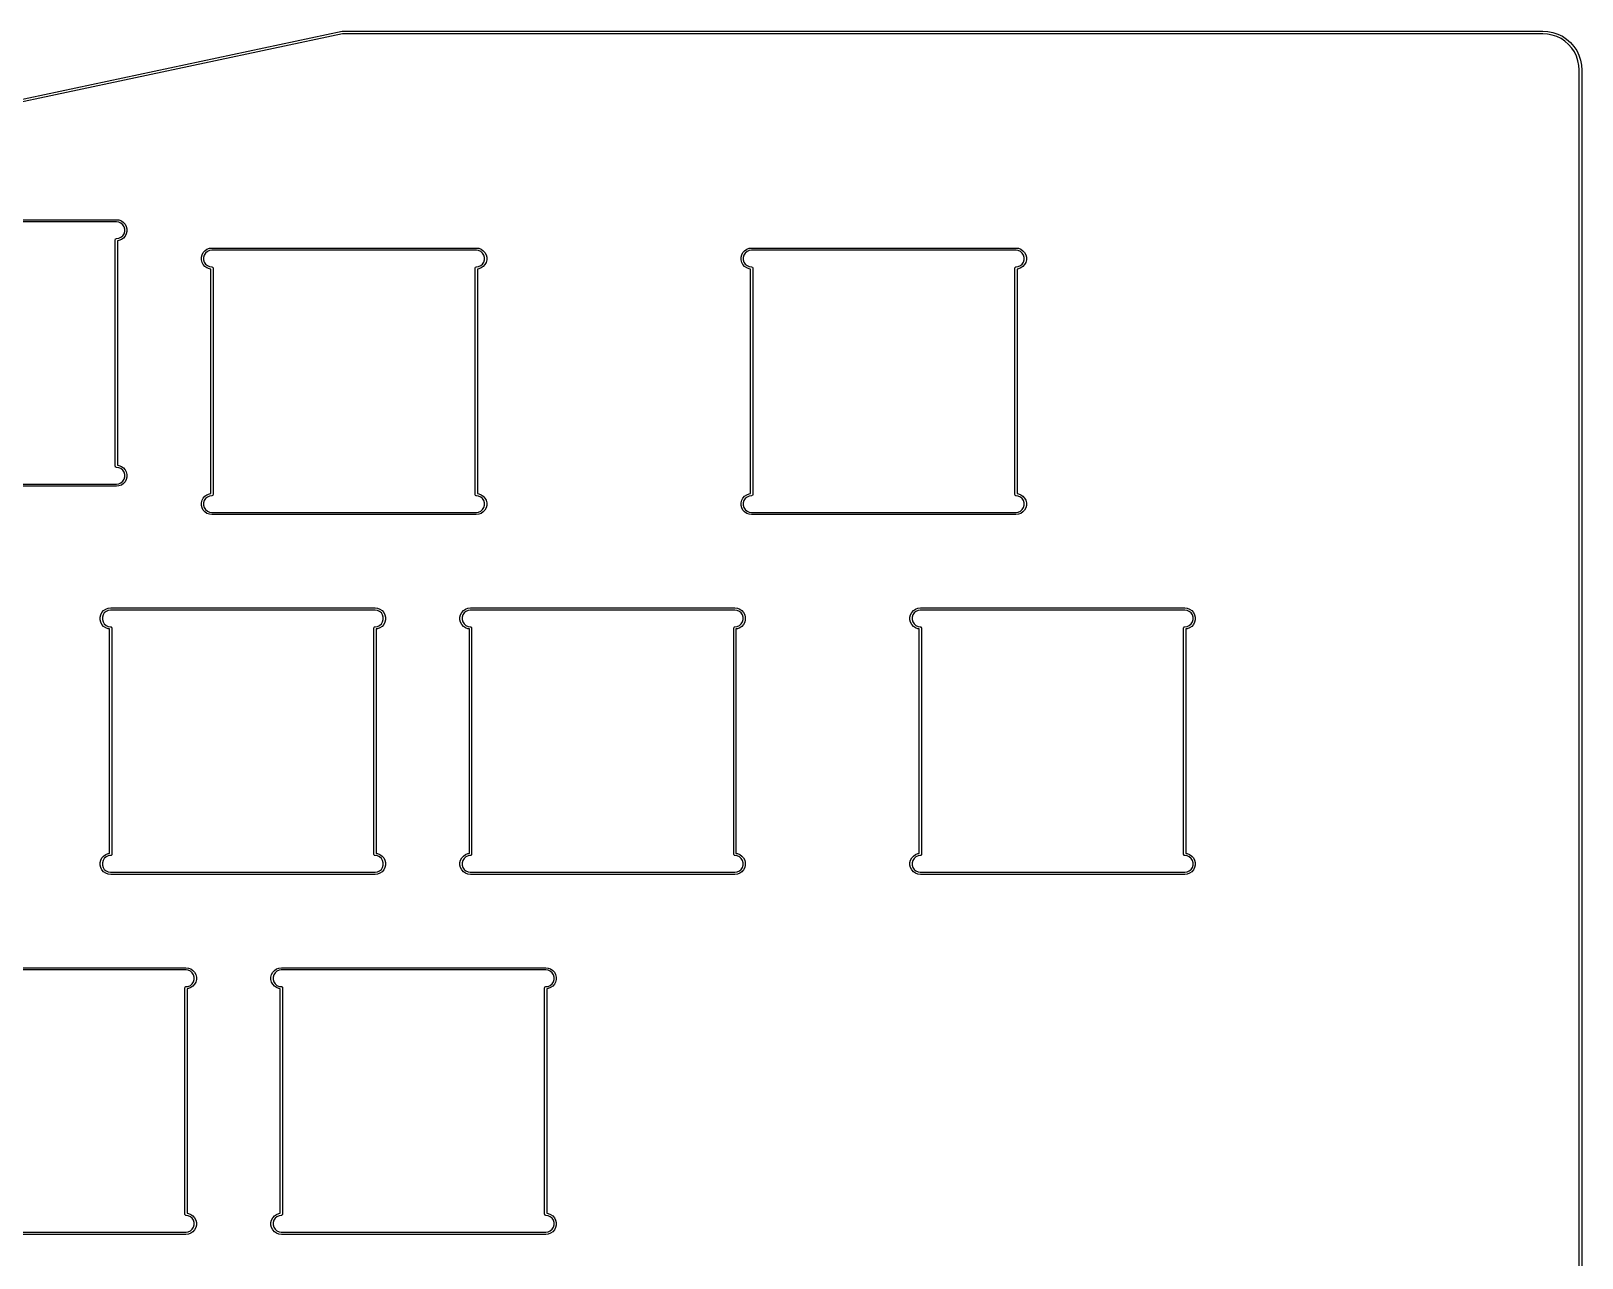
# Model space of a CAD drawing. Extents: x 11 to 430, y -338 to -15.
# Drawn here: x 347.5 to 429.6, y -276.4 to -211.4 of the extents above; entities that cross this region are included whole.
import ezdxf

# ---------------------------------------------------------------- set-up
doc = ezdxf.new("R2010")
doc.units = 0
doc.layers.add('BLACK', color=7, linetype='CONTINUOUS')

msp = doc.modelspace()

# ---------------------------------------------------------------- linework, layer by layer
at = {"layer": 'BLACK', "linetype": 'CONTINUOUS'}
for p, q in [((255.997, -234.368), (363.934, -211.427)), ((363.958, -211.575), (256.029, -234.515)), ((363.934, -211.427), (363.947, -211.426)), ((363.947, -211.426), (363.95, -211.425)), ((363.95, -211.425), (427.5, -211.425)), ((427.5, -211.575), (363.958, -211.575)), ((427.5, -211.425), (427.771, -211.443)), ((427.511, -211.572), (427.5, -211.575)), ((427.752, -211.587), (427.511, -211.572)), ((427.999, -211.637), (427.752, -211.587)), ((427.771, -211.443), (428.037, -211.496)), ((428.238, -211.718), (427.999, -211.637)), ((428.037, -211.496), (428.294, -211.583)), ((428.465, -211.829), (428.238, -211.718)), ((428.294, -211.583), (428.537, -211.703)), ((428.674, -211.97), (428.465, -211.829)), ((428.537, -211.703), (428.763, -211.854)), ((428.763, -211.854), (428.967, -212.033)), ((428.864, -212.136), (428.674, -211.97)), ((429.03, -212.326), (428.864, -212.136)), ((428.967, -212.033), (429.146, -212.237)), ((429.171, -212.535), (429.03, -212.326)), ((429.146, -212.237), (429.297, -212.462)), ((429.282, -212.762), (429.171, -212.535)), ((429.297, -212.462), (429.417, -212.706)), ((429.363, -213.001), (429.282, -212.762)), ((429.413, -213.248), (429.363, -213.001)), ((429.428, -213.483), (429.413, -213.248)), ((429.417, -212.706), (429.504, -212.963)), ((429.425, -213.5), (429.428, -213.483)), ((429.425, -317.5), (429.425, -213.5)), ((429.504, -212.963), (429.557, -213.229)), ((429.557, -213.229), (429.575, -213.5)), ((429.575, -213.5), (429.575, -317.5)), ((337.987, -221.412), (351.982, -221.412)), ((351.982, -221.532), (337.987, -221.532)), ((351.982, -221.412), (352.116, -221.428)), ((351.99, -221.529), (351.982, -221.532)), ((352.107, -221.545), (351.99, -221.529)), ((352.222, -221.598), (352.107, -221.545)), ((352.116, -221.428), (352.242, -221.476)), ((352.318, -221.681), (352.222, -221.598)), ((352.242, -221.476), (352.353, -221.553)), ((352.386, -221.787), (352.318, -221.681)), ((352.353, -221.553), (352.443, -221.654)), ((352.443, -221.654), (352.505, -221.773)), ((351.922, -222.472), (351.932, -222.447)), ((351.922, -234.467), (351.922, -222.472)), ((351.932, -222.447), (351.939, -222.429)), ((351.939, -222.429), (351.957, -222.422)), ((351.939, -222.429), (351.939, -222.429)), ((351.939, -222.429), (351.939, -222.429)), ((351.957, -222.422), (351.982, -222.412)), ((351.982, -222.412), (351.982, -222.412)), ((351.982, -222.412), (351.99, -222.415)), ((351.99, -222.415), (352.107, -222.398)), ((352.116, -222.516), (352.042, -222.525)), ((352.042, -222.525), (352.042, -234.415)), ((352.107, -222.398), (352.222, -222.346)), ((352.242, -222.468), (352.116, -222.516)), ((352.222, -222.346), (352.318, -222.263)), ((352.353, -222.391), (352.242, -222.468)), ((352.318, -222.263), (352.386, -222.157)), ((352.443, -222.29), (352.353, -222.391)), ((352.422, -221.909), (352.386, -221.787)), ((352.386, -222.157), (352.422, -222.035)), ((352.422, -222.035), (352.422, -221.909)), ((352.505, -222.17), (352.443, -222.29)), ((352.505, -221.773), (352.538, -221.904)), ((352.538, -222.039), (352.505, -222.17)), ((352.538, -221.904), (352.538, -222.039)), ((356.481, -223.405), (356.513, -223.274)), ((356.513, -223.274), (356.576, -223.154)), ((356.576, -223.154), (356.665, -223.053)), ((356.632, -223.288), (356.596, -223.409)), ((356.701, -223.181), (356.632, -223.288)), ((356.665, -223.053), (356.776, -222.976)), ((356.796, -223.098), (356.701, -223.181)), ((356.776, -222.976), (356.902, -222.929)), ((356.911, -223.046), (356.796, -223.098)), ((356.902, -222.929), (357.037, -222.912)), ((357.028, -223.029), (356.911, -223.046)), ((357.037, -223.032), (357.028, -223.029)), ((357.037, -222.912), (357.037, -222.912)), ((357.037, -222.912), (371.032, -222.912)), ((371.032, -223.032), (357.037, -223.032)), ((371.032, -222.912), (371.166, -222.929)), ((371.04, -223.029), (371.032, -223.032)), ((371.157, -223.046), (371.04, -223.029)), ((371.272, -223.098), (371.157, -223.046)), ((371.166, -222.929), (371.292, -222.976)), ((371.368, -223.181), (371.272, -223.098)), ((371.292, -222.976), (371.403, -223.053)), ((371.436, -223.288), (371.368, -223.181)), ((371.403, -223.053), (371.493, -223.154)), ((371.472, -223.409), (371.436, -223.288)), ((371.493, -223.154), (371.556, -223.274)), ((371.556, -223.274), (371.588, -223.405)), ((385.056, -223.405), (385.088, -223.274)), ((385.088, -223.274), (385.151, -223.154)), ((385.151, -223.154), (385.24, -223.053)), ((385.207, -223.288), (385.171, -223.409)), ((385.276, -223.181), (385.207, -223.288)), ((385.24, -223.053), (385.351, -222.976)), ((385.371, -223.098), (385.276, -223.181)), ((385.351, -222.976), (385.477, -222.929)), ((385.486, -223.046), (385.371, -223.098)), ((385.477, -222.929), (385.612, -222.912)), ((385.603, -223.029), (385.486, -223.046)), ((385.612, -223.032), (385.603, -223.029)), ((385.612, -222.912), (399.607, -222.912)), ((399.607, -223.032), (385.612, -223.032)), ((399.607, -222.912), (399.741, -222.929)), ((399.615, -223.029), (399.607, -223.032)), ((399.732, -223.046), (399.615, -223.029)), ((399.847, -223.098), (399.732, -223.046)), ((399.741, -222.929), (399.867, -222.976)), ((399.943, -223.181), (399.847, -223.098)), ((399.867, -222.976), (399.978, -223.053)), ((400.011, -223.288), (399.943, -223.181)), ((399.978, -223.053), (400.068, -223.154)), ((400.047, -223.409), (400.011, -223.288)), ((400.068, -223.154), (400.131, -223.274)), ((400.131, -223.274), (400.163, -223.405)), ((356.481, -223.54), (356.481, -223.405)), ((356.513, -223.671), (356.481, -223.54)), ((356.576, -223.79), (356.513, -223.671)), ((356.665, -223.891), (356.576, -223.79)), ((356.596, -223.409), (356.596, -223.536)), ((356.596, -223.536), (356.632, -223.657)), ((356.632, -223.657), (356.701, -223.763)), ((356.776, -223.968), (356.665, -223.891)), ((356.701, -223.763), (356.796, -223.846)), ((356.902, -224.016), (356.776, -223.968)), ((356.796, -223.846), (356.911, -223.899)), ((356.977, -224.025), (356.902, -224.016)), ((356.911, -223.899), (357.028, -223.916)), ((356.977, -235.915), (356.977, -224.025)), ((357.028, -223.916), (357.037, -223.912)), ((357.037, -223.912), (357.037, -223.912)), ((357.037, -223.912), (357.061, -223.923)), ((357.061, -223.923), (357.079, -223.93)), ((357.079, -223.93), (357.079, -223.93)), ((357.079, -223.93), (357.079, -223.93)), ((357.079, -223.93), (357.086, -223.947)), ((357.086, -223.947), (357.097, -223.972)), ((357.097, -223.972), (357.097, -235.968)), ((370.972, -223.972), (370.989, -223.93)), ((370.972, -235.968), (370.972, -223.972)), ((370.989, -223.93), (371.007, -223.923)), ((370.989, -223.93), (370.989, -223.93)), ((370.989, -223.93), (370.989, -223.93)), ((370.989, -223.93), (370.989, -223.93)), ((371.007, -223.923), (371.032, -223.912)), ((371.032, -223.912), (371.032, -223.912)), ((371.032, -223.912), (371.04, -223.916)), ((371.04, -223.916), (371.157, -223.899)), ((371.166, -224.016), (371.092, -224.025)), ((371.092, -224.025), (371.092, -235.915)), ((371.157, -223.899), (371.272, -223.846)), ((371.292, -223.968), (371.166, -224.016)), ((371.272, -223.846), (371.368, -223.763)), ((371.403, -223.891), (371.292, -223.968)), ((371.368, -223.763), (371.436, -223.657)), ((371.493, -223.79), (371.403, -223.891)), ((371.436, -223.657), (371.472, -223.536)), ((371.472, -223.536), (371.472, -223.409)), ((371.556, -223.671), (371.493, -223.79)), ((371.588, -223.54), (371.556, -223.671)), ((371.588, -223.405), (371.588, -223.54)), ((385.056, -223.54), (385.056, -223.405)), ((385.088, -223.671), (385.056, -223.54)), ((385.151, -223.79), (385.088, -223.671)), ((385.24, -223.891), (385.151, -223.79)), ((385.171, -223.409), (385.171, -223.536)), ((385.171, -223.536), (385.207, -223.657)), ((385.207, -223.657), (385.276, -223.763)), ((385.351, -223.968), (385.24, -223.891)), ((385.276, -223.763), (385.371, -223.846)), ((385.477, -224.016), (385.351, -223.968)), ((385.371, -223.846), (385.486, -223.899)), ((385.552, -224.025), (385.477, -224.016)), ((385.486, -223.899), (385.603, -223.916)), ((385.552, -235.915), (385.552, -224.025)), ((385.603, -223.916), (385.612, -223.912)), ((385.612, -223.912), (385.612, -223.912)), ((385.612, -223.912), (385.636, -223.923)), ((385.636, -223.923), (385.654, -223.93)), ((385.654, -223.93), (385.654, -223.93)), ((385.654, -223.93), (385.654, -223.93)), ((385.654, -223.93), (385.654, -223.93)), ((385.654, -223.93), (385.672, -223.972)), ((385.672, -223.972), (385.672, -235.968)), ((399.547, -223.972), (399.557, -223.947)), ((399.547, -235.968), (399.547, -223.972)), ((399.557, -223.947), (399.564, -223.93)), ((399.564, -223.93), (399.582, -223.923)), ((399.564, -223.93), (399.564, -223.93)), ((399.564, -223.93), (399.564, -223.93)), ((399.582, -223.923), (399.607, -223.912)), ((399.607, -223.912), (399.607, -223.912)), ((399.607, -223.912), (399.615, -223.916)), ((399.615, -223.916), (399.732, -223.899)), ((399.741, -224.016), (399.667, -224.025)), ((399.667, -224.025), (399.667, -235.915)), ((399.732, -223.899), (399.847, -223.846)), ((399.867, -223.968), (399.741, -224.016)), ((399.847, -223.846), (399.943, -223.763)), ((399.978, -223.891), (399.867, -223.968)), ((399.943, -223.763), (400.011, -223.657)), ((400.068, -223.79), (399.978, -223.891)), ((400.011, -223.657), (400.047, -223.536)), ((400.047, -223.536), (400.047, -223.409)), ((400.131, -223.671), (400.068, -223.79)), ((400.163, -223.54), (400.131, -223.671)), ((400.163, -223.405), (400.163, -223.54)), ((351.925, -234.475), (351.922, -234.467)), ((351.939, -234.51), (351.925, -234.475)), ((351.957, -234.517), (351.939, -234.51)), ((351.939, -234.51), (351.939, -234.51)), ((351.939, -234.51), (351.939, -234.51)), ((351.982, -234.527), (351.957, -234.517)), ((351.99, -234.524), (351.982, -234.527)), ((351.982, -234.527), (351.982, -234.527)), ((352.107, -234.541), (351.99, -234.524)), ((352.042, -234.415), (352.116, -234.424)), ((352.222, -234.593), (352.107, -234.541)), ((352.116, -234.424), (352.242, -234.471)), ((352.318, -234.676), (352.222, -234.593)), ((352.242, -234.471), (352.353, -234.548)), ((352.386, -234.783), (352.318, -234.676)), ((352.353, -234.548), (352.443, -234.649)), ((352.422, -234.904), (352.386, -234.783)), ((352.443, -234.649), (352.505, -234.769)), ((352.505, -234.769), (352.538, -234.9)), ((337.987, -235.407), (351.982, -235.407)), ((351.982, -235.527), (337.987, -235.527)), ((351.982, -235.407), (351.99, -235.411)), ((352.116, -235.511), (351.982, -235.527)), ((351.982, -235.527), (351.982, -235.527)), ((351.99, -235.411), (352.107, -235.394)), ((352.107, -235.394), (352.222, -235.341)), ((352.242, -235.463), (352.116, -235.511)), ((352.222, -235.341), (352.318, -235.258)), ((352.353, -235.386), (352.242, -235.463)), ((352.318, -235.258), (352.386, -235.152)), ((352.443, -235.285), (352.353, -235.386)), ((352.386, -235.152), (352.422, -235.031)), ((352.422, -235.031), (352.422, -234.904)), ((352.505, -235.166), (352.443, -235.285)), ((352.538, -235.035), (352.505, -235.166)), ((352.538, -234.9), (352.538, -235.035)), ((356.481, -236.4), (356.513, -236.269)), ((356.481, -236.535), (356.481, -236.4)), ((356.513, -236.269), (356.576, -236.15)), ((356.576, -236.15), (356.665, -236.049)), ((356.632, -236.283), (356.596, -236.404)), ((356.596, -236.404), (356.596, -236.531)), ((356.701, -236.177), (356.632, -236.283)), ((356.665, -236.049), (356.776, -235.972)), ((356.796, -236.094), (356.701, -236.177)), ((356.776, -235.972), (356.902, -235.924)), ((356.911, -236.041), (356.796, -236.094)), ((356.902, -235.924), (356.977, -235.915)), ((357.028, -236.024), (356.911, -236.041)), ((357.037, -236.028), (357.028, -236.024)), ((357.061, -236.017), (357.037, -236.028)), ((357.037, -236.028), (357.037, -236.028)), ((357.079, -236.01), (357.061, -236.017)), ((357.086, -235.993), (357.079, -236.01)), ((357.079, -236.01), (357.079, -236.01)), ((357.079, -236.01), (357.079, -236.01)), ((357.097, -235.968), (357.086, -235.993)), ((370.975, -235.976), (370.972, -235.968)), ((370.989, -236.01), (370.975, -235.976)), ((370.999, -236.014), (370.989, -236.01)), ((370.989, -236.01), (370.989, -236.01)), ((370.989, -236.01), (370.989, -236.01)), ((371.032, -236.028), (370.999, -236.014)), ((371.04, -236.024), (371.032, -236.028)), ((371.032, -236.028), (371.032, -236.028)), ((371.157, -236.041), (371.04, -236.024)), ((371.092, -235.915), (371.166, -235.924)), ((371.272, -236.094), (371.157, -236.041)), ((371.166, -235.924), (371.292, -235.972)), ((371.368, -236.177), (371.272, -236.094)), ((371.292, -235.972), (371.403, -236.049)), ((371.436, -236.283), (371.368, -236.177)), ((371.403, -236.049), (371.493, -236.15)), ((371.472, -236.404), (371.436, -236.283)), ((371.472, -236.531), (371.472, -236.404)), ((371.493, -236.15), (371.556, -236.269)), ((371.556, -236.269), (371.588, -236.4)), ((371.588, -236.4), (371.588, -236.535)), ((385.056, -236.4), (385.088, -236.269)), ((385.056, -236.535), (385.056, -236.4)), ((385.088, -236.269), (385.151, -236.15)), ((385.151, -236.15), (385.24, -236.049)), ((385.207, -236.283), (385.171, -236.404)), ((385.171, -236.404), (385.171, -236.531)), ((385.276, -236.177), (385.207, -236.283)), ((385.24, -236.049), (385.351, -235.972)), ((385.371, -236.094), (385.276, -236.177)), ((385.351, -235.972), (385.477, -235.924)), ((385.486, -236.041), (385.371, -236.094)), ((385.477, -235.924), (385.552, -235.915)), ((385.603, -236.024), (385.486, -236.041)), ((385.612, -236.028), (385.603, -236.024)), ((385.644, -236.014), (385.612, -236.028)), ((385.612, -236.028), (385.612, -236.028)), ((385.654, -236.01), (385.644, -236.014)), ((385.668, -235.976), (385.654, -236.01)), ((385.654, -236.01), (385.654, -236.01)), ((385.654, -236.01), (385.654, -236.01)), ((385.672, -235.968), (385.668, -235.976)), ((399.557, -235.993), (399.547, -235.968)), ((399.564, -236.01), (399.557, -235.993)), ((399.582, -236.017), (399.564, -236.01)), ((399.564, -236.01), (399.564, -236.01)), ((399.564, -236.01), (399.564, -236.01)), ((399.607, -236.028), (399.582, -236.017)), ((399.615, -236.024), (399.607, -236.028)), ((399.607, -236.028), (399.607, -236.028)), ((399.732, -236.041), (399.615, -236.024)), ((399.667, -235.915), (399.741, -235.924)), ((399.847, -236.094), (399.732, -236.041)), ((399.741, -235.924), (399.867, -235.972)), ((399.943, -236.177), (399.847, -236.094)), ((399.867, -235.972), (399.978, -236.049)), ((400.011, -236.283), (399.943, -236.177)), ((399.978, -236.049), (400.068, -236.15)), ((400.047, -236.404), (400.011, -236.283)), ((400.047, -236.531), (400.047, -236.404)), ((400.068, -236.15), (400.131, -236.269)), ((400.131, -236.269), (400.163, -236.4)), ((400.163, -236.4), (400.163, -236.535)), ((356.513, -236.666), (356.481, -236.535)), ((356.576, -236.786), (356.513, -236.666)), ((356.665, -236.887), (356.576, -236.786)), ((356.596, -236.531), (356.632, -236.652)), ((356.632, -236.652), (356.701, -236.759)), ((356.776, -236.964), (356.665, -236.887)), ((356.701, -236.759), (356.796, -236.842)), ((356.902, -237.011), (356.776, -236.964)), ((356.796, -236.842), (356.911, -236.894)), ((357.037, -237.028), (356.902, -237.011)), ((356.911, -236.894), (357.028, -236.911)), ((357.028, -236.911), (357.037, -236.908)), ((357.037, -236.908), (371.032, -236.908)), ((371.032, -237.028), (357.037, -237.028)), ((371.032, -236.908), (371.04, -236.911)), ((371.166, -237.011), (371.032, -237.028)), ((371.032, -237.028), (371.032, -237.028)), ((371.04, -236.911), (371.157, -236.894)), ((371.157, -236.894), (371.272, -236.842)), ((371.292, -236.964), (371.166, -237.011)), ((371.272, -236.842), (371.368, -236.759)), ((371.403, -236.887), (371.292, -236.964)), ((371.368, -236.759), (371.436, -236.652)), ((371.493, -236.786), (371.403, -236.887)), ((371.436, -236.652), (371.472, -236.531)), ((371.556, -236.666), (371.493, -236.786)), ((371.588, -236.535), (371.556, -236.666)), ((385.088, -236.666), (385.056, -236.535)), ((385.151, -236.786), (385.088, -236.666)), ((385.24, -236.887), (385.151, -236.786)), ((385.171, -236.531), (385.207, -236.652)), ((385.207, -236.652), (385.276, -236.759)), ((385.351, -236.964), (385.24, -236.887)), ((385.276, -236.759), (385.371, -236.842)), ((385.477, -237.011), (385.351, -236.964)), ((385.371, -236.842), (385.486, -236.894)), ((385.612, -237.028), (385.477, -237.011)), ((385.486, -236.894), (385.603, -236.911)), ((385.603, -236.911), (385.612, -236.908)), ((385.612, -236.908), (399.607, -236.908)), ((399.607, -237.028), (385.612, -237.028)), ((399.607, -236.908), (399.615, -236.911)), ((399.741, -237.011), (399.607, -237.028)), ((399.615, -236.911), (399.732, -236.894)), ((399.732, -236.894), (399.847, -236.842)), ((399.867, -236.964), (399.741, -237.011)), ((399.847, -236.842), (399.943, -236.759)), ((399.978, -236.887), (399.867, -236.964)), ((399.943, -236.759), (400.011, -236.652)), ((400.068, -236.786), (399.978, -236.887)), ((400.011, -236.652), (400.047, -236.531)), ((400.131, -236.666), (400.068, -236.786)), ((400.163, -236.535), (400.131, -236.666)), ((351.153, -242.324), (351.216, -242.204)), ((351.216, -242.204), (351.305, -242.103)), ((351.341, -242.231), (351.272, -242.338)), ((351.305, -242.103), (351.416, -242.026)), ((351.436, -242.148), (351.341, -242.231)), ((351.416, -242.026), (351.542, -241.979)), ((351.551, -242.096), (351.436, -242.148)), ((351.542, -241.979), (351.677, -241.962)), ((351.668, -242.079), (351.551, -242.096)), ((351.677, -242.082), (351.668, -242.079)), ((351.677, -241.962), (351.677, -241.962)), ((351.677, -241.962), (365.672, -241.962)), ((365.672, -242.082), (351.677, -242.082)), ((365.672, -241.962), (365.806, -241.979)), ((365.68, -242.079), (365.672, -242.082)), ((365.797, -242.096), (365.68, -242.079)), ((365.912, -242.148), (365.797, -242.096)), ((365.806, -241.979), (365.932, -242.026)), ((366.008, -242.231), (365.912, -242.148)), ((365.932, -242.026), (366.043, -242.103)), ((366.076, -242.338), (366.008, -242.231)), ((366.043, -242.103), (366.133, -242.204)), ((366.133, -242.204), (366.196, -242.324)), ((370.203, -242.324), (370.266, -242.204)), ((370.266, -242.204), (370.355, -242.103)), ((370.391, -242.231), (370.322, -242.338)), ((370.355, -242.103), (370.466, -242.026)), ((370.486, -242.148), (370.391, -242.231)), ((370.466, -242.026), (370.592, -241.979)), ((370.601, -242.096), (370.486, -242.148)), ((370.592, -241.979), (370.726, -241.962)), ((370.718, -242.079), (370.601, -242.096)), ((370.727, -242.082), (370.718, -242.079)), ((370.726, -241.962), (370.727, -241.962)), ((370.727, -241.962), (384.722, -241.962)), ((384.722, -242.082), (370.727, -242.082)), ((384.722, -241.962), (384.856, -241.979)), ((384.73, -242.079), (384.722, -242.082)), ((384.847, -242.096), (384.73, -242.079)), ((384.962, -242.148), (384.847, -242.096)), ((384.856, -241.979), (384.982, -242.026)), ((385.058, -242.231), (384.962, -242.148)), ((384.982, -242.026), (385.093, -242.103)), ((385.126, -242.338), (385.058, -242.231)), ((385.093, -242.103), (385.183, -242.204)), ((385.183, -242.204), (385.246, -242.324)), ((394.023, -242.324), (394.086, -242.204)), ((394.086, -242.204), (394.175, -242.103)), ((394.211, -242.231), (394.142, -242.338)), ((394.175, -242.103), (394.286, -242.026)), ((394.306, -242.148), (394.211, -242.231)), ((394.286, -242.026), (394.412, -241.979)), ((394.421, -242.096), (394.306, -242.148)), ((394.412, -241.979), (394.547, -241.962)), ((394.538, -242.079), (394.421, -242.096)), ((394.547, -242.082), (394.538, -242.079)), ((394.547, -241.962), (408.542, -241.962)), ((408.542, -242.082), (394.547, -242.082)), ((408.542, -241.962), (408.676, -241.979)), ((408.55, -242.079), (408.542, -242.082)), ((408.667, -242.096), (408.55, -242.079)), ((408.782, -242.148), (408.667, -242.096)), ((408.676, -241.979), (408.802, -242.026)), ((408.878, -242.231), (408.782, -242.148)), ((408.802, -242.026), (408.913, -242.103)), ((408.946, -242.338), (408.878, -242.231)), ((408.913, -242.103), (409.003, -242.204)), ((409.003, -242.204), (409.066, -242.324)), ((351.121, -242.455), (351.153, -242.324)), ((351.121, -242.59), (351.121, -242.455)), ((351.153, -242.721), (351.121, -242.59)), ((351.216, -242.84), (351.153, -242.721)), ((351.305, -242.941), (351.216, -242.84)), ((351.272, -242.338), (351.237, -242.459)), ((351.237, -242.459), (351.237, -242.586)), ((351.237, -242.586), (351.272, -242.707)), ((351.272, -242.707), (351.341, -242.813)), ((351.416, -243.018), (351.305, -242.941)), ((351.341, -242.813), (351.436, -242.896)), ((351.542, -243.066), (351.416, -243.018)), ((351.436, -242.896), (351.551, -242.949)), ((351.551, -242.949), (351.668, -242.966)), ((351.668, -242.966), (351.677, -242.962)), ((351.677, -242.962), (351.677, -242.962)), ((351.677, -242.962), (351.701, -242.973)), ((351.701, -242.973), (351.719, -242.98)), ((351.719, -242.98), (351.719, -242.98)), ((351.719, -242.98), (351.719, -242.98)), ((351.719, -242.98), (351.726, -242.997)), ((351.726, -242.997), (351.737, -243.022)), ((351.737, -243.022), (351.737, -255.018)), ((365.612, -243.022), (365.629, -242.98)), ((365.612, -255.018), (365.612, -243.022)), ((365.629, -242.98), (365.647, -242.973)), ((365.629, -242.98), (365.629, -242.98)), ((365.629, -242.98), (365.629, -242.98)), ((365.629, -242.98), (365.629, -242.98)), ((365.647, -242.973), (365.672, -242.962)), ((365.672, -242.962), (365.672, -242.962)), ((365.672, -242.962), (365.68, -242.966)), ((365.68, -242.966), (365.797, -242.949)), ((365.797, -242.949), (365.912, -242.896)), ((365.932, -243.018), (365.806, -243.066)), ((365.912, -242.896), (366.008, -242.813)), ((366.043, -242.941), (365.932, -243.018)), ((366.008, -242.813), (366.076, -242.707)), ((366.133, -242.84), (366.043, -242.941)), ((366.112, -242.459), (366.076, -242.338)), ((366.076, -242.707), (366.112, -242.586)), ((366.112, -242.586), (366.112, -242.459)), ((366.196, -242.721), (366.133, -242.84)), ((366.196, -242.324), (366.228, -242.455)), ((366.228, -242.59), (366.196, -242.721)), ((366.228, -242.455), (366.228, -242.59)), ((370.171, -242.455), (370.203, -242.324)), ((370.171, -242.59), (370.171, -242.455)), ((370.203, -242.721), (370.171, -242.59)), ((370.266, -242.84), (370.203, -242.721)), ((370.355, -242.941), (370.266, -242.84)), ((370.322, -242.338), (370.287, -242.459)), ((370.287, -242.459), (370.287, -242.586)), ((370.287, -242.586), (370.322, -242.707)), ((370.322, -242.707), (370.391, -242.813)), ((370.466, -243.018), (370.355, -242.941)), ((370.391, -242.813), (370.486, -242.896)), ((370.592, -243.066), (370.466, -243.018)), ((370.486, -242.896), (370.601, -242.949)), ((370.601, -242.949), (370.718, -242.966)), ((370.718, -242.966), (370.727, -242.962)), ((370.727, -242.962), (370.727, -242.962)), ((370.727, -242.962), (370.751, -242.973)), ((370.751, -242.973), (370.769, -242.98)), ((370.769, -242.98), (370.769, -242.98)), ((370.769, -242.98), (370.769, -242.98)), ((370.769, -242.98), (370.776, -242.997)), ((370.776, -242.997), (370.787, -243.022)), ((370.787, -243.022), (370.787, -255.018)), ((384.662, -243.022), (384.679, -242.98)), ((384.662, -255.018), (384.662, -243.022)), ((384.679, -242.98), (384.697, -242.973)), ((384.679, -242.98), (384.679, -242.98)), ((384.679, -242.98), (384.679, -242.98)), ((384.679, -242.98), (384.679, -242.98)), ((384.697, -242.973), (384.722, -242.962)), ((384.722, -242.962), (384.722, -242.962)), ((384.722, -242.962), (384.73, -242.966)), ((384.73, -242.966), (384.847, -242.949)), ((384.847, -242.949), (384.962, -242.896)), ((384.982, -243.018), (384.856, -243.066)), ((384.962, -242.896), (385.058, -242.813)), ((385.093, -242.941), (384.982, -243.018)), ((385.058, -242.813), (385.126, -242.707)), ((385.183, -242.84), (385.093, -242.941)), ((385.162, -242.459), (385.126, -242.338)), ((385.126, -242.707), (385.162, -242.586)), ((385.162, -242.586), (385.162, -242.459)), ((385.246, -242.721), (385.183, -242.84)), ((385.246, -242.324), (385.278, -242.455)), ((385.278, -242.59), (385.246, -242.721)), ((385.278, -242.455), (385.278, -242.59)), ((393.991, -242.455), (394.023, -242.324)), ((393.991, -242.59), (393.991, -242.455)), ((394.023, -242.721), (393.991, -242.59)), ((394.086, -242.84), (394.023, -242.721)), ((394.175, -242.941), (394.086, -242.84)), ((394.142, -242.338), (394.106, -242.459)), ((394.106, -242.459), (394.106, -242.586)), ((394.106, -242.586), (394.142, -242.707)), ((394.142, -242.707), (394.211, -242.813)), ((394.286, -243.018), (394.175, -242.941)), ((394.211, -242.813), (394.306, -242.896)), ((394.412, -243.066), (394.286, -243.018)), ((394.306, -242.896), (394.421, -242.949)), ((394.421, -242.949), (394.538, -242.966)), ((394.538, -242.966), (394.547, -242.962)), ((394.547, -242.962), (394.547, -242.962)), ((394.547, -242.962), (394.571, -242.973)), ((394.571, -242.973), (394.589, -242.98)), ((394.589, -242.98), (394.589, -242.98)), ((394.589, -242.98), (394.589, -242.98)), ((394.589, -242.98), (394.596, -242.997)), ((394.596, -242.997), (394.607, -243.022)), ((394.607, -243.022), (394.607, -255.018)), ((408.482, -243.022), (408.499, -242.98)), ((408.482, -255.018), (408.482, -243.022)), ((408.499, -242.98), (408.517, -242.973)), ((408.499, -242.98), (408.499, -242.98)), ((408.499, -242.98), (408.499, -242.98)), ((408.499, -242.98), (408.499, -242.98)), ((408.517, -242.973), (408.542, -242.962)), ((408.542, -242.962), (408.542, -242.962)), ((408.542, -242.962), (408.55, -242.966)), ((408.55, -242.966), (408.667, -242.949)), ((408.667, -242.949), (408.782, -242.896)), ((408.802, -243.018), (408.676, -243.066)), ((408.782, -242.896), (408.878, -242.813)), ((408.913, -242.941), (408.802, -243.018)), ((408.878, -242.813), (408.946, -242.707)), ((409.003, -242.84), (408.913, -242.941)), ((408.982, -242.459), (408.946, -242.338)), ((408.946, -242.707), (408.982, -242.586)), ((408.982, -242.586), (408.982, -242.459)), ((409.066, -242.721), (409.003, -242.84)), ((409.066, -242.324), (409.098, -242.455)), ((409.098, -242.59), (409.066, -242.721)), ((409.098, -242.455), (409.098, -242.59)), ((351.617, -243.075), (351.542, -243.066)), ((351.617, -254.965), (351.617, -243.075)), ((365.806, -243.066), (365.732, -243.075)), ((365.732, -243.075), (365.732, -254.965)), ((370.667, -243.075), (370.592, -243.066)), ((370.667, -254.965), (370.667, -243.075)), ((384.856, -243.066), (384.782, -243.075)), ((384.782, -243.075), (384.782, -254.965)), ((394.487, -243.075), (394.412, -243.066)), ((394.487, -254.965), (394.487, -243.075)), ((408.676, -243.066), (408.602, -243.075)), ((408.602, -243.075), (408.602, -254.965)), ((351.121, -255.45), (351.153, -255.319)), ((351.153, -255.319), (351.216, -255.2)), ((351.216, -255.2), (351.305, -255.099)), ((351.272, -255.333), (351.237, -255.454)), ((351.341, -255.227), (351.272, -255.333)), ((351.305, -255.099), (351.416, -255.022)), ((351.436, -255.144), (351.341, -255.227)), ((351.416, -255.022), (351.542, -254.974)), ((351.551, -255.091), (351.436, -255.144)), ((351.542, -254.974), (351.617, -254.965)), ((351.668, -255.074), (351.551, -255.091)), ((351.677, -255.078), (351.668, -255.074)), ((351.701, -255.067), (351.677, -255.078)), ((351.677, -255.078), (351.677, -255.078)), ((351.719, -255.06), (351.701, -255.067)), ((351.73, -255.034), (351.719, -255.06)), ((351.719, -255.06), (351.719, -255.06)), ((351.719, -255.06), (351.719, -255.06)), ((351.737, -255.018), (351.73, -255.034)), ((365.615, -255.026), (365.612, -255.018)), ((365.629, -255.06), (365.615, -255.026)), ((365.647, -255.067), (365.629, -255.06)), ((365.629, -255.06), (365.629, -255.06)), ((365.629, -255.06), (365.629, -255.06)), ((365.672, -255.078), (365.647, -255.067)), ((365.68, -255.074), (365.672, -255.078)), ((365.672, -255.078), (365.672, -255.078)), ((365.797, -255.091), (365.68, -255.074)), ((365.732, -254.965), (365.806, -254.974)), ((365.912, -255.144), (365.797, -255.091)), ((365.806, -254.974), (365.932, -255.022)), ((366.008, -255.227), (365.912, -255.144)), ((365.932, -255.022), (366.043, -255.099)), ((366.076, -255.333), (366.008, -255.227)), ((366.043, -255.099), (366.133, -255.2)), ((366.112, -255.454), (366.076, -255.333)), ((366.133, -255.2), (366.196, -255.319)), ((366.196, -255.319), (366.228, -255.45)), ((370.171, -255.45), (370.203, -255.319)), ((370.203, -255.319), (370.266, -255.2)), ((370.266, -255.2), (370.355, -255.099)), ((370.322, -255.333), (370.287, -255.454)), ((370.391, -255.227), (370.322, -255.333)), ((370.355, -255.099), (370.466, -255.022)), ((370.486, -255.144), (370.391, -255.227)), ((370.466, -255.022), (370.592, -254.974)), ((370.601, -255.091), (370.486, -255.144)), ((370.592, -254.974), (370.667, -254.965)), ((370.718, -255.074), (370.601, -255.091)), ((370.727, -255.078), (370.718, -255.074)), ((370.751, -255.067), (370.727, -255.078)), ((370.727, -255.078), (370.727, -255.078)), ((370.769, -255.06), (370.751, -255.067)), ((370.78, -255.034), (370.769, -255.06)), ((370.769, -255.06), (370.769, -255.06)), ((370.769, -255.06), (370.769, -255.06)), ((370.787, -255.018), (370.78, -255.034)), ((384.665, -255.026), (384.662, -255.018)), ((384.679, -255.06), (384.665, -255.026)), ((384.697, -255.067), (384.679, -255.06)), ((384.679, -255.06), (384.679, -255.06)), ((384.679, -255.06), (384.679, -255.06)), ((384.722, -255.078), (384.697, -255.067)), ((384.73, -255.074), (384.722, -255.078)), ((384.722, -255.078), (384.722, -255.078)), ((384.847, -255.091), (384.73, -255.074)), ((384.782, -254.965), (384.856, -254.974)), ((384.962, -255.144), (384.847, -255.091)), ((384.856, -254.974), (384.982, -255.022)), ((385.058, -255.227), (384.962, -255.144)), ((384.982, -255.022), (385.093, -255.099)), ((385.126, -255.333), (385.058, -255.227)), ((385.093, -255.099), (385.183, -255.2)), ((385.162, -255.454), (385.126, -255.333)), ((385.183, -255.2), (385.246, -255.319)), ((385.246, -255.319), (385.278, -255.45)), ((393.991, -255.45), (394.023, -255.319)), ((394.023, -255.319), (394.086, -255.2)), ((394.086, -255.2), (394.175, -255.099)), ((394.142, -255.333), (394.106, -255.454)), ((394.211, -255.227), (394.142, -255.333)), ((394.175, -255.099), (394.286, -255.022)), ((394.306, -255.144), (394.211, -255.227)), ((394.286, -255.022), (394.412, -254.974)), ((394.421, -255.091), (394.306, -255.144)), ((394.412, -254.974), (394.487, -254.965)), ((394.538, -255.074), (394.421, -255.091)), ((394.547, -255.078), (394.538, -255.074)), ((394.571, -255.067), (394.547, -255.078)), ((394.547, -255.078), (394.547, -255.078)), ((394.589, -255.06), (394.571, -255.067)), ((394.6, -255.034), (394.589, -255.06)), ((394.589, -255.06), (394.589, -255.06)), ((394.589, -255.06), (394.589, -255.06)), ((394.607, -255.018), (394.6, -255.034)), ((408.492, -255.043), (408.482, -255.018)), ((408.499, -255.06), (408.492, -255.043)), ((408.517, -255.067), (408.499, -255.06)), ((408.499, -255.06), (408.499, -255.06)), ((408.499, -255.06), (408.499, -255.06)), ((408.542, -255.078), (408.517, -255.067)), ((408.55, -255.074), (408.542, -255.078)), ((408.542, -255.078), (408.542, -255.078)), ((408.667, -255.091), (408.55, -255.074)), ((408.602, -254.965), (408.676, -254.974)), ((408.782, -255.144), (408.667, -255.091)), ((408.676, -254.974), (408.802, -255.022)), ((408.878, -255.227), (408.782, -255.144)), ((408.802, -255.022), (408.913, -255.099)), ((408.946, -255.333), (408.878, -255.227)), ((408.913, -255.099), (409.003, -255.2)), ((408.982, -255.454), (408.946, -255.333)), ((409.003, -255.2), (409.066, -255.319)), ((409.066, -255.319), (409.098, -255.45)), ((351.121, -255.585), (351.121, -255.45)), ((351.153, -255.716), (351.121, -255.585)), ((351.216, -255.836), (351.153, -255.716)), ((351.305, -255.937), (351.216, -255.836)), ((351.237, -255.454), (351.237, -255.581)), ((351.237, -255.581), (351.272, -255.702)), ((351.272, -255.702), (351.341, -255.809)), ((351.416, -256.014), (351.305, -255.937)), ((351.341, -255.809), (351.436, -255.892)), ((351.542, -256.061), (351.416, -256.014)), ((351.436, -255.892), (351.551, -255.944)), ((351.677, -256.078), (351.542, -256.061)), ((351.551, -255.944), (351.668, -255.961)), ((351.668, -255.961), (351.677, -255.958)), ((351.677, -255.958), (365.672, -255.958)), ((365.672, -256.078), (351.677, -256.078)), ((365.672, -255.958), (365.68, -255.961)), ((365.806, -256.061), (365.672, -256.078)), ((365.672, -256.078), (365.672, -256.078)), ((365.68, -255.961), (365.797, -255.944)), ((365.797, -255.944), (365.912, -255.892)), ((365.932, -256.014), (365.806, -256.061)), ((365.912, -255.892), (366.008, -255.809)), ((366.043, -255.937), (365.932, -256.014)), ((366.008, -255.809), (366.076, -255.702)), ((366.133, -255.836), (366.043, -255.937)), ((366.076, -255.702), (366.112, -255.581)), ((366.112, -255.581), (366.112, -255.454)), ((366.196, -255.716), (366.133, -255.836)), ((366.228, -255.585), (366.196, -255.716)), ((366.228, -255.45), (366.228, -255.585)), ((370.171, -255.585), (370.171, -255.45)), ((370.203, -255.716), (370.171, -255.585)), ((370.266, -255.836), (370.203, -255.716)), ((370.355, -255.937), (370.266, -255.836)), ((370.287, -255.454), (370.287, -255.581)), ((370.287, -255.581), (370.322, -255.702)), ((370.322, -255.702), (370.391, -255.809)), ((370.466, -256.014), (370.355, -255.937)), ((370.391, -255.809), (370.486, -255.892)), ((370.592, -256.061), (370.466, -256.014)), ((370.486, -255.892), (370.601, -255.944)), ((370.727, -256.078), (370.592, -256.061)), ((370.601, -255.944), (370.718, -255.961)), ((370.718, -255.961), (370.727, -255.958)), ((370.727, -255.958), (384.722, -255.958)), ((384.722, -256.078), (370.727, -256.078)), ((384.722, -255.958), (384.73, -255.961)), ((384.856, -256.061), (384.722, -256.078)), ((384.722, -256.078), (384.722, -256.078)), ((384.73, -255.961), (384.847, -255.944)), ((384.847, -255.944), (384.962, -255.892)), ((384.982, -256.014), (384.856, -256.061)), ((384.962, -255.892), (385.058, -255.809)), ((385.093, -255.937), (384.982, -256.014)), ((385.058, -255.809), (385.126, -255.702)), ((385.183, -255.836), (385.093, -255.937)), ((385.126, -255.702), (385.162, -255.581)), ((385.162, -255.581), (385.162, -255.454)), ((385.246, -255.716), (385.183, -255.836)), ((385.278, -255.585), (385.246, -255.716)), ((385.278, -255.45), (385.278, -255.585)), ((393.991, -255.585), (393.991, -255.45)), ((394.023, -255.716), (393.991, -255.585)), ((394.086, -255.836), (394.023, -255.716)), ((394.175, -255.937), (394.086, -255.836)), ((394.106, -255.454), (394.106, -255.581)), ((394.106, -255.581), (394.142, -255.702)), ((394.142, -255.702), (394.211, -255.809)), ((394.286, -256.014), (394.175, -255.937)), ((394.211, -255.809), (394.306, -255.892)), ((394.412, -256.061), (394.286, -256.014)), ((394.306, -255.892), (394.421, -255.944)), ((394.547, -256.078), (394.412, -256.061)), ((394.421, -255.944), (394.538, -255.961)), ((394.538, -255.961), (394.547, -255.958)), ((394.547, -255.958), (408.542, -255.958)), ((408.542, -256.078), (394.547, -256.078)), ((408.542, -255.958), (408.55, -255.961)), ((408.676, -256.061), (408.542, -256.078)), ((408.55, -255.961), (408.667, -255.944)), ((408.667, -255.944), (408.782, -255.892)), ((408.802, -256.014), (408.676, -256.061)), ((408.782, -255.892), (408.878, -255.809)), ((408.913, -255.937), (408.802, -256.014)), ((408.878, -255.809), (408.946, -255.702)), ((409.003, -255.836), (408.913, -255.937)), ((408.946, -255.702), (408.982, -255.581)), ((408.982, -255.581), (408.982, -255.454)), ((409.066, -255.716), (409.003, -255.836)), ((409.098, -255.585), (409.066, -255.716)), ((409.098, -255.45), (409.098, -255.585)), ((341.667, -261.012), (355.662, -261.012)), ((355.662, -261.012), (355.796, -261.029)), ((355.796, -261.029), (355.922, -261.076)), ((355.922, -261.076), (356.033, -261.153)), ((360.345, -261.153), (360.456, -261.076)), ((360.456, -261.076), (360.582, -261.029)), ((360.582, -261.029), (360.717, -261.012)), ((360.717, -261.012), (374.712, -261.012)), ((374.712, -261.012), (374.846, -261.029)), ((374.846, -261.029), (374.972, -261.076)), ((374.972, -261.076), (375.083, -261.153)), ((355.662, -261.132), (341.667, -261.132)), ((355.67, -261.129), (355.662, -261.132)), ((355.787, -261.146), (355.67, -261.129)), ((355.902, -261.198), (355.787, -261.146)), ((355.787, -261.999), (355.902, -261.946)), ((355.998, -261.281), (355.902, -261.198)), ((355.902, -261.946), (355.998, -261.863)), ((356.066, -261.388), (355.998, -261.281)), ((355.998, -261.863), (356.066, -261.757)), ((356.033, -261.153), (356.123, -261.254)), ((356.123, -261.89), (356.033, -261.991)), ((356.102, -261.509), (356.066, -261.388)), ((356.066, -261.757), (356.102, -261.636)), ((356.102, -261.636), (356.102, -261.509)), ((356.123, -261.254), (356.186, -261.374)), ((356.186, -261.771), (356.123, -261.89)), ((356.186, -261.374), (356.218, -261.505)), ((356.218, -261.64), (356.186, -261.771)), ((356.218, -261.505), (356.218, -261.64)), ((360.161, -261.505), (360.193, -261.374)), ((360.161, -261.64), (360.161, -261.505)), ((360.193, -261.771), (360.161, -261.64)), ((360.193, -261.374), (360.256, -261.254)), ((360.256, -261.89), (360.193, -261.771)), ((360.256, -261.254), (360.345, -261.153)), ((360.345, -261.991), (360.256, -261.89)), ((360.312, -261.388), (360.276, -261.509)), ((360.276, -261.509), (360.276, -261.636)), ((360.276, -261.636), (360.312, -261.757)), ((360.381, -261.281), (360.312, -261.388)), ((360.312, -261.757), (360.381, -261.863)), ((360.476, -261.198), (360.381, -261.281)), ((360.381, -261.863), (360.476, -261.946)), ((360.591, -261.146), (360.476, -261.198)), ((360.476, -261.946), (360.591, -261.999)), ((360.708, -261.129), (360.591, -261.146)), ((360.717, -261.132), (360.708, -261.129)), ((374.712, -261.132), (360.717, -261.132)), ((374.72, -261.129), (374.712, -261.132)), ((374.837, -261.146), (374.72, -261.129)), ((374.952, -261.198), (374.837, -261.146)), ((374.837, -261.999), (374.952, -261.946)), ((375.048, -261.281), (374.952, -261.198)), ((374.952, -261.946), (375.048, -261.863)), ((375.116, -261.388), (375.048, -261.281)), ((375.048, -261.863), (375.116, -261.757)), ((375.083, -261.153), (375.173, -261.254)), ((375.173, -261.89), (375.083, -261.991)), ((375.152, -261.509), (375.116, -261.388)), ((375.116, -261.757), (375.152, -261.636)), ((375.152, -261.636), (375.152, -261.509)), ((375.173, -261.254), (375.236, -261.374)), ((375.236, -261.771), (375.173, -261.89)), ((375.236, -261.374), (375.268, -261.505)), ((375.268, -261.64), (375.236, -261.771)), ((375.268, -261.505), (375.268, -261.64)), ((355.602, -262.072), (355.612, -262.047)), ((355.602, -274.068), (355.602, -262.072)), ((355.612, -262.047), (355.619, -262.03)), ((355.619, -262.03), (355.637, -262.023)), ((355.619, -262.03), (355.619, -262.03)), ((355.619, -262.03), (355.619, -262.03)), ((355.637, -262.023), (355.662, -262.012)), ((355.662, -262.012), (355.662, -262.012)), ((355.662, -262.012), (355.67, -262.016)), ((355.67, -262.016), (355.787, -261.999)), ((355.796, -262.116), (355.722, -262.125)), ((355.722, -262.125), (355.722, -274.015)), ((355.922, -262.068), (355.796, -262.116)), ((356.033, -261.991), (355.922, -262.068)), ((360.456, -262.068), (360.345, -261.991)), ((360.582, -262.116), (360.456, -262.068)), ((360.657, -262.125), (360.582, -262.116)), ((360.591, -261.999), (360.708, -262.016)), ((360.657, -274.015), (360.657, -262.125)), ((360.708, -262.016), (360.717, -262.012)), ((360.717, -262.012), (360.717, -262.012)), ((360.717, -262.012), (360.741, -262.023)), ((360.741, -262.023), (360.759, -262.03)), ((360.759, -262.03), (360.759, -262.03)), ((360.759, -262.03), (360.759, -262.03)), ((360.759, -262.03), (360.766, -262.047)), ((360.766, -262.047), (360.777, -262.072)), ((360.777, -262.072), (360.777, -274.068)), ((374.652, -262.072), (374.662, -262.047)), ((374.652, -274.068), (374.652, -262.072)), ((374.662, -262.047), (374.669, -262.03)), ((374.669, -262.03), (374.687, -262.023)), ((374.669, -262.03), (374.669, -262.03)), ((374.669, -262.03), (374.669, -262.03)), ((374.687, -262.023), (374.712, -262.012)), ((374.712, -262.012), (374.712, -262.012)), ((374.712, -262.012), (374.72, -262.016)), ((374.72, -262.016), (374.837, -261.999)), ((374.846, -262.116), (374.772, -262.125)), ((374.772, -262.125), (374.772, -274.015)), ((374.972, -262.068), (374.846, -262.116)), ((375.083, -261.991), (374.972, -262.068)), ((355.608, -274.083), (355.602, -274.068)), ((355.619, -274.11), (355.608, -274.083)), ((355.637, -274.117), (355.619, -274.11)), ((355.619, -274.11), (355.619, -274.11)), ((355.619, -274.11), (355.619, -274.11)), ((355.662, -274.128), (355.637, -274.117)), ((355.67, -274.124), (355.662, -274.128)), ((355.662, -274.128), (355.662, -274.128)), ((355.787, -274.141), (355.67, -274.124)), ((355.722, -274.015), (355.796, -274.024)), ((355.902, -274.194), (355.787, -274.141)), ((355.796, -274.024), (355.922, -274.072)), ((355.998, -274.277), (355.902, -274.194)), ((355.922, -274.072), (356.033, -274.149)), ((356.033, -274.149), (356.123, -274.25)), ((356.123, -274.25), (356.186, -274.369)), ((360.193, -274.369), (360.256, -274.25)), ((360.256, -274.25), (360.345, -274.149)), ((360.345, -274.149), (360.456, -274.072)), ((360.476, -274.194), (360.381, -274.277)), ((360.456, -274.072), (360.582, -274.024)), ((360.591, -274.141), (360.476, -274.194)), ((360.582, -274.024), (360.657, -274.015)), ((360.708, -274.124), (360.591, -274.141)), ((360.717, -274.128), (360.708, -274.124)), ((360.741, -274.117), (360.717, -274.128)), ((360.717, -274.128), (360.717, -274.128)), ((360.759, -274.11), (360.741, -274.117)), ((360.775, -274.072), (360.759, -274.11)), ((360.759, -274.11), (360.759, -274.11)), ((360.759, -274.11), (360.759, -274.11)), ((360.777, -274.068), (360.775, -274.072)), ((374.658, -274.083), (374.652, -274.068)), ((374.669, -274.11), (374.658, -274.083)), ((374.687, -274.117), (374.669, -274.11)), ((374.669, -274.11), (374.669, -274.11)), ((374.669, -274.11), (374.669, -274.11)), ((374.712, -274.128), (374.687, -274.117)), ((374.72, -274.124), (374.712, -274.128)), ((374.712, -274.128), (374.712, -274.128)), ((374.837, -274.141), (374.72, -274.124)), ((374.772, -274.015), (374.846, -274.024)), ((374.952, -274.194), (374.837, -274.141)), ((374.846, -274.024), (374.972, -274.072)), ((375.048, -274.277), (374.952, -274.194)), ((374.972, -274.072), (375.083, -274.149)), ((375.083, -274.149), (375.173, -274.25)), ((375.173, -274.25), (375.236, -274.369)), ((341.667, -275.008), (355.662, -275.008)), ((355.662, -275.008), (355.67, -275.011)), ((355.67, -275.011), (355.787, -274.994)), ((355.787, -274.994), (355.902, -274.942)), ((355.922, -275.064), (355.796, -275.111)), ((355.902, -274.942), (355.998, -274.859)), ((356.033, -274.987), (355.922, -275.064)), ((356.066, -274.383), (355.998, -274.277)), ((355.998, -274.859), (356.066, -274.752)), ((356.123, -274.886), (356.033, -274.987)), ((356.102, -274.504), (356.066, -274.383)), ((356.066, -274.752), (356.102, -274.631)), ((356.102, -274.631), (356.102, -274.504)), ((356.186, -274.766), (356.123, -274.886)), ((356.186, -274.369), (356.218, -274.5)), ((356.218, -274.635), (356.186, -274.766)), ((356.218, -274.5), (356.218, -274.635)), ((360.161, -274.5), (360.193, -274.369)), ((360.161, -274.635), (360.161, -274.5)), ((360.193, -274.766), (360.161, -274.635)), ((360.256, -274.886), (360.193, -274.766)), ((360.345, -274.987), (360.256, -274.886)), ((360.312, -274.383), (360.276, -274.504)), ((360.276, -274.504), (360.276, -274.631)), ((360.276, -274.631), (360.312, -274.752)), ((360.381, -274.277), (360.312, -274.383)), ((360.312, -274.752), (360.381, -274.859)), ((360.456, -275.064), (360.345, -274.987)), ((360.381, -274.859), (360.476, -274.942)), ((360.582, -275.111), (360.456, -275.064)), ((360.476, -274.942), (360.591, -274.994)), ((360.591, -274.994), (360.708, -275.011)), ((360.708, -275.011), (360.717, -275.008)), ((360.717, -275.008), (374.712, -275.008)), ((374.712, -275.008), (374.72, -275.011)), ((374.72, -275.011), (374.837, -274.994)), ((374.837, -274.994), (374.952, -274.942)), ((374.972, -275.064), (374.846, -275.111)), ((374.952, -274.942), (375.048, -274.859)), ((375.083, -274.987), (374.972, -275.064)), ((375.116, -274.383), (375.048, -274.277)), ((375.048, -274.859), (375.116, -274.752)), ((375.173, -274.886), (375.083, -274.987)), ((375.152, -274.504), (375.116, -274.383)), ((375.116, -274.752), (375.152, -274.631)), ((375.152, -274.631), (375.152, -274.504)), ((375.236, -274.766), (375.173, -274.886)), ((375.236, -274.369), (375.268, -274.5)), ((375.268, -274.635), (375.236, -274.766)), ((375.268, -274.5), (375.268, -274.635)), ((355.662, -275.128), (341.667, -275.128)), ((355.796, -275.111), (355.662, -275.128)), ((360.717, -275.128), (360.582, -275.111)), ((374.712, -275.128), (360.717, -275.128)), ((374.846, -275.111), (374.712, -275.128))]:
    msp.add_line(p, q, dxfattribs=at)

doc.saveas('drawing.dxf')
